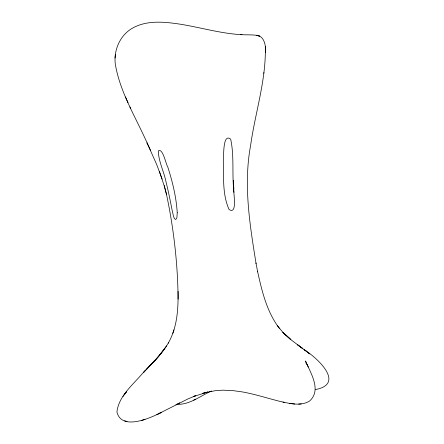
<?xml version="1.0" encoding="UTF-8"?>
<svg xmlns="http://www.w3.org/2000/svg" width="444" height="444" viewBox="0 0 444 444"><rect width="100%" height="100%" fill="white"/><g stroke="black" fill="none" stroke-linecap="round" stroke-linejoin="round"><path stroke-width="0.67" d="M156.821 414.646L161.233 412.443C150.411 418.082 121.523 431.013 116.927 411.971C118.715 396.203 132.495 385.181 142.219 373.759C151.554 363.958 161.721 354.584 168.492 342.707L168.27 343.09C177.334 327.289 178.26 309.107 178.094 291.381M257.653 271.822L255.977 263.042L256.049 263.397C249.783 224.581 243.329 184.754 250.588 145.588C255.178 112.554 266.267 80.048 265.296 46.454L265.617 52.214C265.834 46.082 264.657 36.447 257.032 35.381C251.643 34.56 246.131 35.043 240.704 34.621L242.002 34.699C220.984 33.627 200.705 27.45 180.003 24.159C163.497 21.667 144.755 19.825 130.136 29.615C119.325 37.091 113.836 50.738 115.235 63.653C119.886 92.346 135.975 117.488 147.441 143.739L147.097 143.001L150.66 150.633M115.074 58.042L115.385 54.335M263.819 73.277L263.914 72.566M172.821 333.294L174.004 329.848M166.572 345.898L158.863 356.105L143.484 372.472L145.604 370.274M164.791 348.546L156.294 359.03L146.709 369.136M122.944 396.514L126.546 391.675L124.403 394.55M306.332 363.98L305.55 360.928C310.456 372.993 321.911 389.893 309.607 401.021C300.499 406.621 289.205 403.368 279.531 401.276C267.227 398.174 255.117 394.239 242.613 391.963L232.795 390.598L222.821 390.171L215.806 390.62L206.027 392.452L202.697 393.351L207.77 392.024L193.662 396.486L195.843 395.615L187.757 399.012L158.28 413.913M179.764 402.847L175.946 404.795L177.195 404.162M211.511 390.986C200.2 395.948 189.377 405.178 176.39 404.284M193.678 400.144L195.765 399.139M141.375 420.474L145.022 419.436M315.49 389.571C345.987 383.716 316.572 357.342 304.068 349.572L309.729 353.907L307.97 352.525M298.629 404.09L301.237 403.896M289.333 403.357L294.749 404.012M256.271 35.226L258.092 35.609M282.983 402.086L284.204 402.369M124.62 420.823L127.012 421.445M300.388 346.853L302.331 348.29L297.597 344.805L306.033 351.043M299.617 346.281L291.297 339.982L283.222 332.739L290.809 339.605L282.856 332.351L285.475 334.965M283.05 332.539L277.3 325.569L279.343 328.271M277.489 325.813C266.345 309.746 261.732 290.309 257.587 271.5M308.275 367.038L306.965 364.296L307.598 365.612M147.097 143.001L156.665 164.458L162.116 179.06M129.964 107.01L130.542 108.247M125.508 96.959L128.005 102.664M159.529 171.75L159.363 171.262L164.308 186.191L166.578 194.622L164.225 185.531M166.578 194.622L166.383 193.884C173.737 228.177 177.883 264.963 178.077 299.145M233.688 187.196C232.8 190.204 238.223 215.429 229.087 209.535C222.25 194.439 223.809 176.884 223.282 160.645C223.981 158.136 222.389 132.395 230.675 139.166C234.454 156.449 231.779 174.747 233.977 192.352M233.877 189.483L233.361 180.514L233.405 181.984M177.228 212.582L176.928 217.56L176.412 218.87L175.308 219.497C172.938 217.332 173.171 213.431 172.194 210.534C170.352 201.237 168.537 191.93 166.206 182.745C164.219 172.028 158.591 161.827 158.28 150.921C162.82 147.325 166.123 165.107 167.654 166.611C172.472 181.513 176.246 196.914 177.228 212.582M258.341 35.731L257.032 35.381L259.723 36.197L258.341 35.731"/></g></svg>
